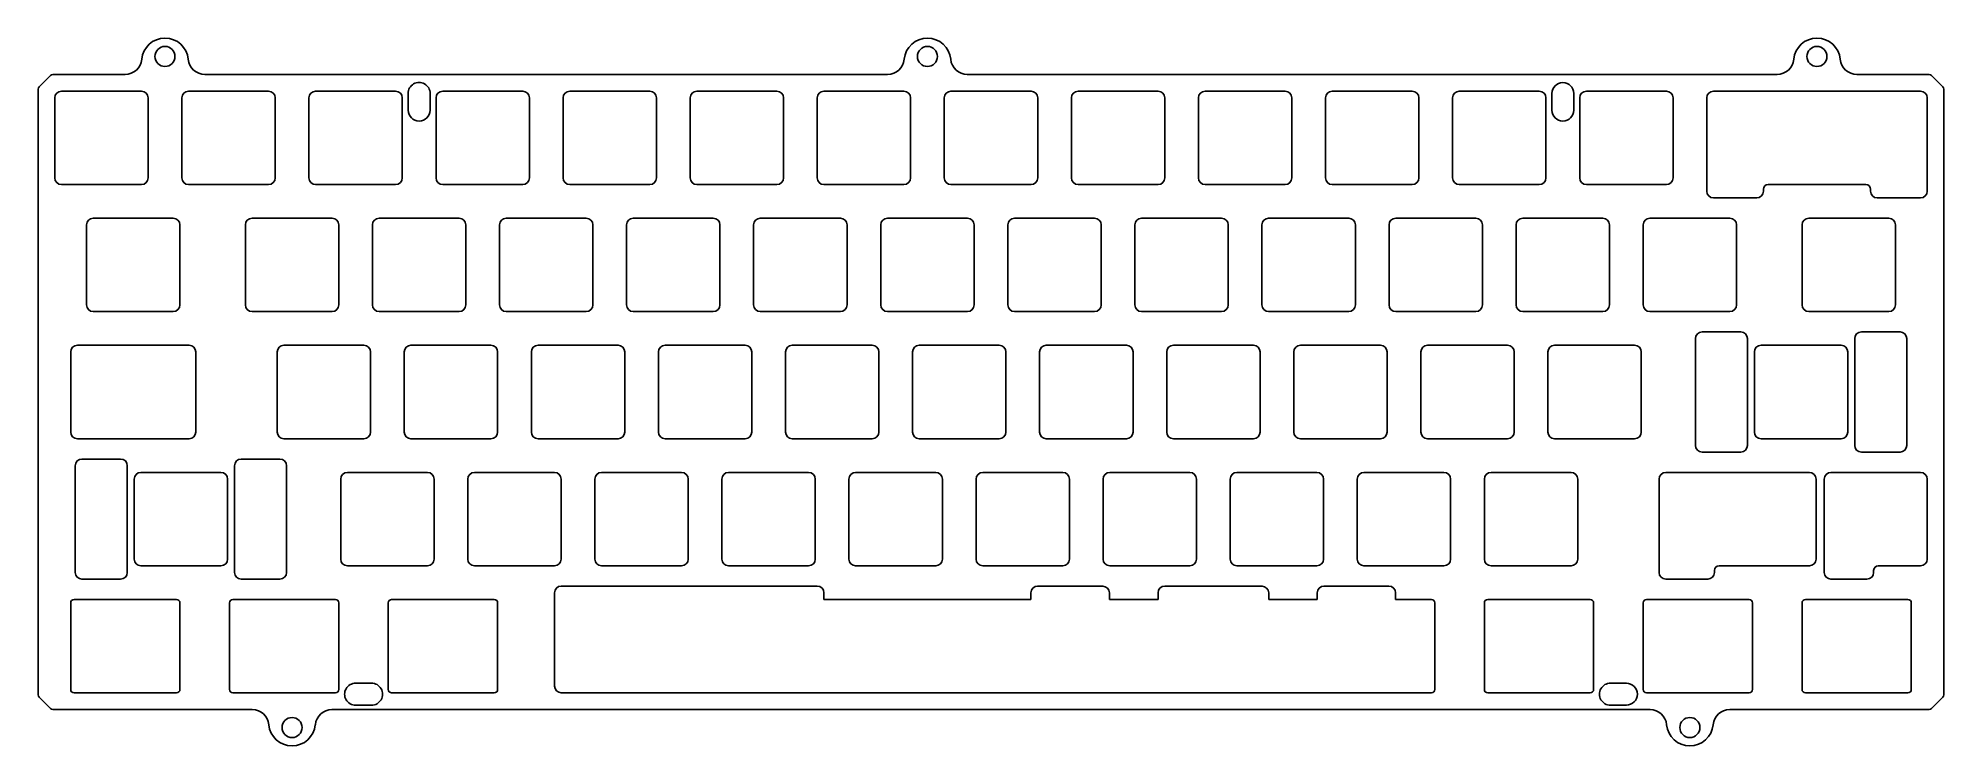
# Model space of a CAD drawing. Extents: x -143 to 143, y 97 to 203.
import ezdxf

# ---------------------------------------------------------------- set-up
doc = ezdxf.new("R2010")
doc.units = 0
doc.header["$MEASUREMENT"] = 0
doc.linetypes.add('solid', pattern=[0])
doc.layers.get('0').update_dxf_attribs({"color": 1, "linetype": 'solid'})

msp = doc.modelspace()

# ---------------------------------------------------------------- linework, layer by layer
at = {"color": 85, "linetype": 'solid', "true_color": 0x58ba48}
for p, q in [((-142.56, 195.89), (-141.14, 197.31)), ((-140.44, 197.6), (-129.8, 197.6)), ((-117.85, 197.6), (-15.5, 197.6)), ((-3.55, 197.6), (117.85, 197.6)), ((129.8, 197.6), (140.44, 197.6)), ((141.14, 197.31), (142.56, 195.89)), ((-142.85, 195.19), (-142.85, 104.81)), ((-139.35, 195.1), (-127.35, 195.1)), ((-120.3, 195.1), (-108.3, 195.1)), ((-101.25, 195.1), (-89.25, 195.1)), ((-87.38, 194.75), (-87.38, 192.25)), ((-84.08, 192.25), (-84.08, 194.75)), ((-82.2, 195.1), (-70.2, 195.1)), ((-63.15, 195.1), (-51.15, 195.1)), ((-44.1, 195.1), (-32.1, 195.1)), ((-25.05, 195.1), (-13.05, 195.1)), ((-6, 195.1), (6, 195.1)), ((13.05, 195.1), (25.05, 195.1)), ((32.1, 195.1), (44.1, 195.1)), ((51.15, 195.1), (63.15, 195.1)), ((70.2, 195.1), (82.2, 195.1)), ((84.08, 194.75), (84.08, 192.25)), ((87.38, 192.25), (87.38, 194.75)), ((89.25, 195.1), (101.25, 195.1)), ((108.3, 195.1), (139.35, 195.1)), ((142.85, 104.81), (142.85, 195.19)), ((-140.35, 194.1), (-140.35, 182.1)), ((-126.35, 194.1), (-126.35, 182.1)), ((-121.3, 194.1), (-121.3, 182.1)), ((-107.3, 194.1), (-107.3, 182.1)), ((-102.25, 194.1), (-102.25, 182.1)), ((-88.25, 194.1), (-88.25, 182.1)), ((-83.2, 194.1), (-83.2, 182.1)), ((-69.2, 194.1), (-69.2, 182.1)), ((-64.15, 194.1), (-64.15, 182.1)), ((-50.15, 194.1), (-50.15, 182.1)), ((-45.1, 194.1), (-45.1, 182.1)), ((-31.1, 194.1), (-31.1, 182.1)), ((-26.05, 194.1), (-26.05, 182.1)), ((-12.05, 194.1), (-12.05, 182.1)), ((-7, 194.1), (-7, 182.1)), ((7, 194.1), (7, 182.1)), ((12.05, 194.1), (12.05, 182.1)), ((26.05, 194.1), (26.05, 182.1)), ((31.1, 194.1), (31.1, 182.1)), ((45.1, 194.1), (45.1, 182.1)), ((50.15, 194.1), (50.15, 182.1)), ((64.15, 194.1), (64.15, 182.1)), ((69.2, 194.1), (69.2, 182.1)), ((83.2, 194.1), (83.2, 182.1)), ((88.25, 194.1), (88.25, 182.1)), ((102.25, 194.1), (102.25, 182.1)), ((107.3, 194.1), (107.3, 180.1)), ((140.35, 194.1), (140.35, 180.1)), ((-139.35, 181.1), (-127.35, 181.1)), ((-120.3, 181.1), (-108.3, 181.1)), ((-101.25, 181.1), (-89.25, 181.1)), ((-82.2, 181.1), (-70.2, 181.1)), ((-63.15, 181.1), (-51.15, 181.1)), ((-44.1, 181.1), (-32.1, 181.1)), ((-25.05, 181.1), (-13.05, 181.1)), ((-6, 181.1), (6, 181.1)), ((13.05, 181.1), (25.05, 181.1)), ((32.1, 181.1), (44.1, 181.1)), ((51.15, 181.1), (63.15, 181.1)), ((70.2, 181.1), (82.2, 181.1)), ((89.25, 181.1), (101.25, 181.1)), ((115.79, 180.4), (115.79, 180.1)), ((116.49, 181.1), (131.16, 181.1)), ((131.86, 180.4), (131.86, 180.1)), ((108.3, 179.1), (114.79, 179.1)), ((132.86, 179.1), (139.35, 179.1)), ((-135.59, 175.05), (-135.59, 163.05)), ((-134.59, 176.05), (-122.59, 176.05)), ((-121.59, 175.05), (-121.59, 163.05)), ((-111.78, 175.05), (-111.78, 163.05)), ((-110.78, 176.05), (-98.78, 176.05)), ((-97.78, 175.05), (-97.78, 163.05)), ((-92.73, 175.05), (-92.73, 163.05)), ((-91.73, 176.05), (-79.73, 176.05)), ((-78.73, 175.05), (-78.73, 163.05)), ((-73.68, 175.05), (-73.68, 163.05)), ((-72.68, 176.05), (-60.68, 176.05)), ((-59.68, 175.05), (-59.68, 163.05)), ((-54.63, 175.05), (-54.63, 163.05)), ((-53.63, 176.05), (-41.63, 176.05)), ((-40.63, 175.05), (-40.63, 163.05)), ((-35.58, 175.05), (-35.58, 163.05)), ((-34.58, 176.05), (-22.58, 176.05)), ((-21.58, 175.05), (-21.58, 163.05)), ((-16.53, 175.05), (-16.53, 163.05)), ((-15.53, 176.05), (-3.53, 176.05)), ((-2.53, 175.05), (-2.53, 163.05)), ((2.52, 175.05), (2.52, 163.05)), ((3.52, 176.05), (15.52, 176.05)), ((16.52, 175.05), (16.52, 163.05)), ((21.57, 175.05), (21.57, 163.05)), ((22.57, 176.05), (34.57, 176.05)), ((35.57, 175.05), (35.57, 163.05)), ((40.62, 175.05), (40.62, 163.05)), ((41.62, 176.05), (53.62, 176.05)), ((54.62, 175.05), (54.62, 163.05)), ((59.67, 175.05), (59.67, 163.05)), ((60.67, 176.05), (72.67, 176.05)), ((73.67, 175.05), (73.67, 163.05)), ((78.72, 175.05), (78.72, 163.05)), ((79.72, 176.05), (91.72, 176.05)), ((92.72, 175.05), (92.72, 163.05)), ((97.77, 175.05), (97.77, 163.05)), ((98.77, 176.05), (110.77, 176.05)), ((111.77, 175.05), (111.77, 163.05)), ((121.59, 175.05), (121.59, 163.05)), ((122.59, 176.05), (134.59, 176.05)), ((135.59, 175.05), (135.59, 163.05)), ((-134.59, 162.05), (-122.59, 162.05)), ((-110.78, 162.05), (-98.78, 162.05)), ((-91.73, 162.05), (-79.73, 162.05)), ((-72.68, 162.05), (-60.68, 162.05)), ((-53.63, 162.05), (-41.63, 162.05)), ((-34.58, 162.05), (-22.58, 162.05)), ((-15.53, 162.05), (-3.53, 162.05)), ((3.52, 162.05), (15.52, 162.05)), ((22.57, 162.05), (34.57, 162.05)), ((41.62, 162.05), (53.62, 162.05)), ((60.67, 162.05), (72.67, 162.05)), ((79.72, 162.05), (91.72, 162.05)), ((98.77, 162.05), (110.77, 162.05)), ((122.59, 162.05), (134.59, 162.05)), ((105.61, 158), (105.61, 142)), ((106.61, 159), (112.41, 159)), ((113.41, 158), (113.41, 142)), ((129.48, 158), (129.48, 142)), ((130.48, 159), (136.28, 159)), ((137.28, 158), (137.28, 142)), ((-137.97, 156), (-137.97, 144)), ((-136.97, 157), (-120.21, 157)), ((-119.21, 156), (-119.21, 144)), ((-107.01, 156), (-107.01, 144)), ((-106.01, 157), (-94.01, 157)), ((-93.01, 156), (-93.01, 144)), ((-87.96, 144), (-87.96, 156)), ((-86.96, 157), (-74.96, 157)), ((-73.96, 156), (-73.96, 144)), ((-68.91, 156), (-68.91, 144)), ((-67.91, 157), (-55.91, 157)), ((-54.91, 156), (-54.91, 144)), ((-49.86, 156), (-49.86, 144)), ((-48.86, 157), (-36.86, 157)), ((-35.86, 156), (-35.86, 144)), ((-30.81, 156), (-30.81, 144)), ((-29.81, 157), (-17.81, 157)), ((-16.81, 156), (-16.81, 144)), ((-11.76, 144), (-11.76, 156)), ((-10.76, 157), (1.24, 157)), ((2.24, 156), (2.24, 144)), ((7.29, 156), (7.29, 144)), ((8.29, 157), (20.29, 157)), ((21.29, 156), (21.29, 144)), ((26.34, 156), (26.34, 144)), ((27.34, 157), (39.34, 157)), ((40.34, 156), (40.34, 144)), ((45.39, 156), (45.39, 144)), ((46.39, 157), (58.39, 157)), ((59.39, 156), (59.39, 144)), ((64.44, 144), (64.44, 156)), ((65.44, 157), (77.44, 157)), ((78.44, 156), (78.44, 144)), ((83.49, 156), (83.49, 144)), ((84.49, 157), (96.49, 157)), ((97.49, 156), (97.49, 144)), ((114.44, 156), (114.44, 144)), ((115.44, 157), (127.44, 157)), ((128.44, 156), (128.44, 144)), ((-136.97, 143), (-120.21, 143)), ((-106.01, 143), (-94.01, 143)), ((-74.96, 143), (-86.96, 143)), ((-67.91, 143), (-55.91, 143)), ((-48.86, 143), (-36.86, 143)), ((-29.81, 143), (-17.81, 143)), ((1.24, 143), (-10.76, 143)), ((8.29, 143), (20.29, 143)), ((27.34, 143), (39.34, 143)), ((46.39, 143), (58.39, 143)), ((77.44, 143), (65.44, 143)), ((84.49, 143), (96.49, 143)), ((115.44, 143), (127.44, 143)), ((106.61, 141), (112.41, 141)), ((130.48, 141), (136.28, 141)), ((-137.28, 138.95), (-137.28, 122.95)), ((-136.28, 139.95), (-130.48, 139.95)), ((-129.48, 138.95), (-129.48, 122.95)), ((-127.44, 137.95), (-115.44, 137.95)), ((-113.41, 138.95), (-113.41, 122.95)), ((-112.41, 139.95), (-106.61, 139.95)), ((-105.61, 138.95), (-105.61, 122.95)), ((-96.49, 137.95), (-84.49, 137.95)), ((-77.44, 137.95), (-65.44, 137.95)), ((-58.39, 137.95), (-46.39, 137.95)), ((-39.34, 137.95), (-27.34, 137.95)), ((-20.29, 137.95), (-8.29, 137.95)), ((-1.24, 137.95), (10.76, 137.95)), ((17.81, 137.95), (29.81, 137.95)), ((36.86, 137.95), (48.86, 137.95)), ((55.91, 137.95), (67.91, 137.95)), ((74.96, 137.95), (86.96, 137.95)), ((101.16, 137.95), (122.68, 137.95)), ((125.92, 137.95), (139.35, 137.95)), ((-128.44, 136.95), (-128.44, 124.95)), ((-114.44, 136.95), (-114.44, 124.95)), ((-97.49, 136.95), (-97.49, 124.95)), ((-83.49, 136.95), (-83.49, 124.95)), ((-78.44, 136.95), (-78.44, 124.95)), ((-64.44, 136.95), (-64.44, 124.95)), ((-59.39, 136.95), (-59.39, 124.95)), ((-45.39, 136.95), (-45.39, 124.95)), ((-40.34, 136.95), (-40.34, 124.95)), ((-26.34, 136.95), (-26.34, 124.95)), ((-21.29, 136.95), (-21.29, 124.95)), ((-7.29, 136.95), (-7.29, 124.95)), ((-2.24, 136.95), (-2.24, 124.95)), ((11.76, 136.95), (11.76, 124.95)), ((16.81, 136.95), (16.81, 124.95)), ((30.81, 136.95), (30.81, 124.95)), ((35.86, 136.95), (35.86, 124.95)), ((49.86, 136.95), (49.86, 124.95)), ((54.91, 136.95), (54.91, 124.95)), ((68.91, 136.95), (68.91, 124.95)), ((73.96, 136.95), (73.96, 124.95)), ((87.96, 136.95), (87.96, 124.95)), ((100.16, 136.95), (100.16, 122.95)), ((123.68, 136.95), (123.68, 124.95)), ((124.92, 136.95), (124.92, 122.95)), ((140.35, 136.95), (140.35, 124.95)), ((-127.44, 123.95), (-115.44, 123.95)), ((-96.49, 123.95), (-84.49, 123.95)), ((-77.44, 123.95), (-65.44, 123.95)), ((-58.39, 123.95), (-46.39, 123.95)), ((-39.34, 123.95), (-27.34, 123.95)), ((-20.29, 123.95), (-8.29, 123.95)), ((-1.24, 123.95), (10.76, 123.95)), ((17.81, 123.95), (29.81, 123.95)), ((36.86, 123.95), (48.86, 123.95)), ((55.91, 123.95), (67.91, 123.95)), ((74.96, 123.95), (86.96, 123.95)), ((108.44, 123.25), (108.44, 122.95)), ((109.14, 123.95), (122.68, 123.95)), ((132.32, 123.25), (132.32, 122.95)), ((133.02, 123.95), (139.35, 123.95)), ((-136.28, 121.95), (-130.48, 121.95)), ((-112.41, 121.95), (-106.61, 121.95)), ((101.16, 121.95), (107.44, 121.95)), ((125.92, 121.95), (131.32, 121.95)), ((-92.87, 106.35), (-95.25, 106.35)), ((95.25, 106.35), (92.87, 106.35)), ((-142.56, 104.11), (-141.14, 102.69)), ((-95.25, 103.05), (-92.87, 103.05)), ((92.87, 103.05), (95.25, 103.05)), ((141.14, 102.69), (142.56, 104.11)), ((-110.75, 102.4), (-140.44, 102.4)), ((-98.8, 102.4), (98.8, 102.4)), ((140.44, 102.4), (110.75, 102.4))]:
    msp.add_line(p, q, dxfattribs=at)
at = {"color": 85, "linetype": 'Continuous', "lineweight": 25, "true_color": 0x58ba48}
for p, q in [((-64.44, 120.9), (-26.04, 120.9)), ((6.99, 120.9), (16.76, 120.9)), ((26.04, 120.9), (40.63, 120.9)), ((49.92, 120.9), (59.65, 120.9)), ((-137.97, 118.4), (-137.97, 105.4)), ((-137.47, 118.9), (-122.09, 118.9)), ((-121.59, 118.4), (-121.59, 105.4)), ((-114.16, 118.4), (-114.16, 105.4)), ((-113.66, 118.9), (-98.27, 118.9)), ((-97.78, 118.4), (-97.78, 105.4)), ((-90.35, 118.4), (-90.35, 105.4)), ((-89.85, 118.9), (-74.46, 118.9)), ((-73.96, 118.4), (-73.96, 105.4)), ((-65.44, 105.9), (-65.44, 119.9)), ((-25.04, 118.9), (-25.04, 119.9)), ((-22.67, 118.9), (-25.04, 118.9)), ((-22.67, 118.9), (-17.9, 118.9)), ((-17.9, 118.9), (5.99, 118.9)), ((5.99, 118.9), (5.99, 119.9)), ((17.76, 118.9), (17.76, 119.9)), ((25.04, 119.9), (25.04, 118.9)), ((41.63, 118.9), (41.63, 119.9)), ((48.92, 118.9), (41.63, 118.9)), ((48.92, 119.9), (48.92, 118.9)), ((60.65, 118.9), (60.65, 119.9)), ((60.65, 118.9), (66.03, 118.9)), ((66.53, 118.4), (66.53, 105.4)), ((73.96, 118.4), (73.96, 105.4)), ((74.46, 118.9), (89.84, 118.9)), ((90.34, 118.4), (90.34, 105.4)), ((97.77, 118.4), (97.77, 105.4)), ((98.28, 118.9), (113.66, 118.9)), ((114.16, 118.4), (114.16, 105.4)), ((121.59, 118.4), (121.59, 105.4)), ((122.09, 118.9), (137.47, 118.9)), ((137.97, 118.4), (137.97, 105.4)), ((-137.47, 104.9), (-122.09, 104.9)), ((-113.66, 104.9), (-98.27, 104.9)), ((-89.85, 104.9), (-74.46, 104.9)), ((-64.44, 104.9), (-22.67, 104.9)), ((-22.67, 104.9), (-9.67, 104.9)), ((6.99, 104.9), (40.63, 104.9)), ((40.63, 104.9), (55.9, 104.9)), ((55.9, 104.9), (59.65, 104.9)), ((59.65, 104.9), (65.53, 104.9)), ((65.53, 104.9), (66.03, 104.9)), ((74.46, 104.9), (89.84, 104.9)), ((98.28, 104.9), (113.66, 104.9)), ((122.09, 104.9), (137.47, 104.9))]:
    msp.add_line(p, q, dxfattribs=at)
at = {"color": 85, "linetype": 'Continuous', "lineweight": 25, "true_color": 0x58ba48, "flags": 128}
for points in [[(17.76, 118.9), (21.84, 118.9), (25.04, 118.9)], [(-9.67, 104.9), (-0.34, 104.9), (6.99, 104.9)]]:
    msp.add_lwpolyline(points, dxfattribs=at)
at = {"color": 85, "linetype": 'solid', "true_color": 0x58ba48}
for centre in [(-123.83, 200.3), (-9.53, 200.3), (123.82, 200.3), (-104.78, 99.7), (104.77, 99.7)]:
    msp.add_circle(centre, 1.5, dxfattribs=at)
for centre, radius, start, end in [((-123.83, 199.55), 3.5, 5.2595, 174.7405), ((-9.53, 199.55), 3.5, 5.2595, 174.7405), ((123.82, 199.55), 3.5, 5.2595, 174.7405), ((-140.44, 196.6), 1, 90, 135), ((-129.8, 200.1), 2.5, 270, 354.7405), ((-117.85, 200.1), 2.5, 185.2595, 270), ((-15.5, 200.1), 2.5, 270, 354.7405), ((-3.55, 200.1), 2.5, 185.2595, 270), ((117.85, 200.1), 2.5, 270, 354.7405), ((129.8, 200.1), 2.5, 185.2595, 270), ((140.44, 196.6), 1, 45, 90), ((-141.85, 195.19), 1, 135, 180), ((-139.35, 194.1), 1, 90, 180), ((-127.35, 194.1), 1, 360, 450), ((-120.3, 194.1), 1, 90, 180), ((-108.3, 194.1), 1, 0, 90), ((-101.25, 194.1), 1, 90, 180), ((-89.25, 194.1), 1, 0, 90), ((-85.73, 194.75), 1.65, 359.9146, 540.1045), ((-82.2, 194.1), 1, 90, 180), ((-70.2, 194.1), 1, 0, 90), ((-63.15, 194.1), 1, 90, 180), ((-51.15, 194.1), 1, 0, 90), ((-44.1, 194.1), 1, 90, 180), ((-32.1, 194.1), 1, 0, 90), ((-25.05, 194.1), 1, 90, 180), ((-13.05, 194.1), 1, 0, 90), ((-6, 194.1), 1, 90, 180), ((6, 194.1), 1, 0, 90), ((13.05, 194.1), 1, 90, 180), ((25.05, 194.1), 1, 0, 90), ((32.1, 194.1), 1, 90, 180), ((44.1, 194.1), 1, 0, 90), ((51.15, 194.1), 1, 90, 180), ((63.15, 194.1), 1, 0, 90), ((70.2, 194.1), 1, 90, 180), ((82.2, 194.1), 1, 0, 90), ((85.73, 194.75), 1.65, 0.1045, 180.0854), ((89.25, 194.1), 1, 90, 180), ((101.25, 194.1), 1, 0, 90), ((108.3, 194.1), 1, 90, 180), ((139.35, 194.1), 1, 0, 90), ((141.85, 195.19), 1, 360, 405), ((-85.73, 192.25), 1.65, 180.1045, 359.9146), ((85.73, 192.25), 1.65, 180.0854, 359.8955), ((-139.35, 182.1), 1, 180, 270), ((-127.35, 182.1), 1, 270, 360), ((-120.3, 182.1), 1, 180, 270), ((-108.3, 182.1), 1, 270, 360), ((-101.25, 182.1), 1, 180, 270), ((-89.25, 182.1), 1, 270, 360), ((-82.2, 182.1), 1, 180, 270), ((-70.2, 182.1), 1, 270, 360), ((-63.15, 182.1), 1, 180, 270), ((-51.15, 182.1), 1, 270, 360), ((-44.1, 182.1), 1, 180, 270), ((-32.1, 182.1), 1, 270, 360), ((-25.05, 182.1), 1, 180, 270), ((-13.05, 182.1), 1, 270, 360), ((-6, 182.1), 1, 180, 270), ((6, 182.1), 1, 270, 360), ((13.05, 182.1), 1, 180, 270), ((25.05, 182.1), 1, 270, 360), ((32.1, 182.1), 1, 180, 270), ((44.1, 182.1), 1, 270, 360), ((51.15, 182.1), 1, 180, 270), ((63.15, 182.1), 1, 270, 360), ((70.2, 182.1), 1, 180, 270), ((82.2, 182.1), 1, 270, 360), ((89.25, 182.1), 1, 180, 270), ((101.25, 182.1), 1, 270, 360), ((108.3, 180.1), 1, 180, 270), ((114.79, 180.1), 1, 270, 360), ((116.49, 180.4), 0.7, 90, 180), ((131.16, 180.4), 0.7, 0, 90), ((132.86, 180.1), 1, 180, 270), ((139.35, 180.1), 1, 270, 360), ((-134.59, 175.05), 1, 90, 180), ((-122.59, 175.05), 1, 0, 90), ((-110.78, 175.05), 1, 90, 180), ((-98.78, 175.05), 1, 0, 90), ((-91.73, 175.05), 1, 90, 180), ((-79.73, 175.05), 1, 0, 90), ((-72.68, 175.05), 1, 90, 180), ((-60.68, 175.05), 1, 0, 90), ((-53.63, 175.05), 1, 90, 180), ((-41.63, 175.05), 1, 0, 90), ((-34.58, 175.05), 1, 90, 180), ((-22.58, 175.05), 1, 0, 90), ((-15.53, 175.05), 1, 90, 180), ((-3.53, 175.05), 1, 0, 90), ((3.52, 175.05), 1, 90, 180), ((15.52, 175.05), 1, 0, 90), ((22.57, 175.05), 1, 90, 180), ((34.57, 175.05), 1, 0, 90), ((41.62, 175.05), 1, 90, 180), ((53.62, 175.05), 1, 0, 90), ((60.67, 175.05), 1, 90, 180), ((72.67, 175.05), 1, 0, 90), ((79.72, 175.05), 1, 90, 180), ((91.72, 175.05), 1, 0, 90), ((98.77, 175.05), 1, 90, 180), ((110.77, 175.05), 1, 0, 90), ((122.59, 175.05), 1, 90, 180), ((134.59, 175.05), 1, 0, 90), ((-134.59, 163.05), 1, 180, 270), ((-122.59, 163.05), 1, 270, 360), ((-110.78, 163.05), 1, 180, 270), ((-98.78, 163.05), 1, 270, 360), ((-91.73, 163.05), 1, 180, 270), ((-79.73, 163.05), 1, 270, 360), ((-72.68, 163.05), 1, 180, 270), ((-60.68, 163.05), 1, 270, 360), ((-53.63, 163.05), 1, 180, 270), ((-41.63, 163.05), 1, 270, 360), ((-34.58, 163.05), 1, 180, 270), ((-22.58, 163.05), 1, 270, 360), ((-15.53, 163.05), 1, 180, 270), ((-3.53, 163.05), 1, 270, 360), ((3.52, 163.05), 1, 180, 270), ((15.52, 163.05), 1, 270, 360), ((22.57, 163.05), 1, 180, 270), ((34.57, 163.05), 1, 270, 360), ((41.62, 163.05), 1, 180, 270), ((53.62, 163.05), 1, 270, 360), ((60.67, 163.05), 1, 180, 270), ((72.67, 163.05), 1, 270, 360), ((79.72, 163.05), 1, 180, 270), ((91.72, 163.05), 1, 270, 360), ((98.77, 163.05), 1, 180, 270), ((110.77, 163.05), 1, 270, 360), ((122.59, 163.05), 1, 180, 270), ((134.59, 163.05), 1, 270, 360), ((106.61, 158), 1, 90, 180), ((112.41, 158), 1, 0, 90), ((130.48, 158), 1, 90, 180), ((136.28, 158), 1, 0, 90), ((-136.97, 156), 1, 90, 180), ((-120.21, 156), 1, 0, 90), ((-106.01, 156), 1, 90, 180), ((-94.01, 156), 1, 0, 90), ((-86.96, 156), 1, 90, 180), ((-74.96, 156), 1, 360, 450), ((-67.91, 156), 1, 90, 180), ((-55.91, 156), 1, 0, 90), ((-48.86, 156), 1, 90, 180), ((-36.86, 156), 1, 0, 90), ((-29.81, 156), 1, 90, 180), ((-17.81, 156), 1, 0, 90), ((-10.76, 156), 1, 90, 180), ((1.24, 156), 1, 360, 450), ((8.29, 156), 1, 90, 180), ((20.29, 156), 1, 0, 90), ((27.34, 156), 1, 90, 180), ((39.34, 156), 1, 0, 90), ((46.39, 156), 1, 90, 180), ((58.39, 156), 1, 0, 90), ((65.44, 156), 1, 90, 180), ((77.44, 156), 1, 360, 450), ((84.49, 156), 1, 90, 180), ((96.49, 156), 1, 0, 90), ((115.44, 156), 1, 90, 180), ((127.44, 156), 1, 0, 90), ((-136.97, 144), 1, 180, 270), ((-120.21, 144), 1, 270, 360), ((-106.01, 144), 1, 180, 270), ((-94.01, 144), 1, 270, 360), ((-86.96, 144), 1, 180, 270), ((-74.96, 144), 1, 270, 360), ((-67.91, 144), 1, 180, 270), ((-55.91, 144), 1, 270, 360), ((-48.86, 144), 1, 180, 270), ((-36.86, 144), 1, 270, 360), ((-29.81, 144), 1, 180, 270), ((-17.81, 144), 1, 270, 360), ((-10.76, 144), 1, 180, 270), ((1.24, 144), 1, 270, 360), ((8.29, 144), 1, 180, 270), ((20.29, 144), 1, 270, 360), ((27.34, 144), 1, 180, 270), ((39.34, 144), 1, 270, 360), ((46.39, 144), 1, 180, 270), ((58.39, 144), 1, 270, 360), ((65.44, 144), 1, 180, 270), ((77.44, 144), 1, 270, 360), ((84.49, 144), 1, 180, 270), ((96.49, 144), 1, 270, 360), ((115.44, 144), 1, 180, 270), ((127.44, 144), 1, 270, 360), ((106.61, 142), 1, 180, 270), ((112.41, 142), 1, 270, 360), ((130.48, 142), 1, 180, 270), ((136.28, 142), 1, 270, 360), ((-136.28, 138.95), 1, 90, 180), ((-130.48, 138.95), 1, 360, 450), ((-127.44, 136.95), 1, 90, 180), ((-115.44, 136.95), 1, 0, 90), ((-112.41, 138.95), 1, 90, 180), ((-106.61, 138.95), 1, 360, 450), ((-96.49, 136.95), 1, 90, 180), ((-84.49, 136.95), 1, 0, 90), ((-77.44, 136.95), 1, 90, 180), ((-65.44, 136.95), 1, 0, 90), ((-58.39, 136.95), 1, 90, 180), ((-46.39, 136.95), 1, 0, 90), ((-39.34, 136.95), 1, 90, 180), ((-27.34, 136.95), 1, 0, 90), ((-20.29, 136.95), 1, 90, 180), ((-8.29, 136.95), 1, 0, 90), ((-1.24, 136.95), 1, 90, 180), ((10.76, 136.95), 1, 0, 90), ((17.81, 136.95), 1, 90, 180), ((29.81, 136.95), 1, 0, 90), ((36.86, 136.95), 1, 90, 180), ((48.86, 136.95), 1, 0, 90), ((55.91, 136.95), 1, 90, 180), ((67.91, 136.95), 1, 0, 90), ((74.96, 136.95), 1, 90, 180), ((86.96, 136.95), 1, 0, 90), ((101.16, 136.95), 1, 90, 180), ((122.68, 136.95), 1, 0, 90), ((125.92, 136.95), 1, 90, 180), ((139.35, 136.95), 1, 0, 90), ((-136.28, 122.95), 1, 180, 270), ((-130.48, 122.95), 1, 270, 360), ((-127.44, 124.95), 1, 180, 270), ((-115.44, 124.95), 1, 270, 360), ((-112.41, 122.95), 1, 180, 270), ((-106.61, 122.95), 1, 270, 360), ((-96.49, 124.95), 1, 180, 270), ((-84.49, 124.95), 1, 270, 360), ((-77.44, 124.95), 1, 180, 270), ((-65.44, 124.95), 1, 270, 360), ((-58.39, 124.95), 1, 180, 270), ((-46.39, 124.95), 1, 270, 360), ((-39.34, 124.95), 1, 180, 270), ((-27.34, 124.95), 1, 270, 360), ((-20.29, 124.95), 1, 180, 270), ((-8.29, 124.95), 1, 270, 360), ((-1.24, 124.95), 1, 180, 270), ((10.76, 124.95), 1, 270, 360), ((17.81, 124.95), 1, 180, 270), ((29.81, 124.95), 1, 270, 360), ((36.86, 124.95), 1, 180, 270), ((48.86, 124.95), 1, 270, 360), ((55.91, 124.95), 1, 180, 270), ((67.91, 124.95), 1, 270, 360), ((74.96, 124.95), 1, 180, 270), ((86.96, 124.95), 1, 270, 360), ((101.16, 122.95), 1, 180, 270), ((107.44, 122.95), 1, 270, 360), ((109.14, 123.25), 0.7, 90, 180), ((122.68, 124.95), 1, 270, 360), ((125.92, 122.95), 1, 180, 270), ((131.32, 122.95), 1, 270, 360), ((133.02, 123.25), 0.7, 90, 180), ((139.35, 124.95), 1, 270, 360), ((-95.25, 104.7), 1.65, 89.9449, 270), ((-92.87, 104.7), 1.65, 270, 450.0551), ((92.87, 104.7), 1.65, 89.9449, 270), ((95.25, 104.7), 1.65, 270, 449.9449), ((-141.85, 104.81), 1, 180, 225), ((141.85, 104.81), 1, 315, 360), ((-140.44, 103.4), 1, 225, 270), ((-110.75, 99.9), 2.5, 5.2595, 90), ((-104.78, 100.45), 3.5, 185.2595, 354.7405), ((-98.8, 99.9), 2.5, 90, 174.7405), ((98.8, 99.9), 2.5, 5.2595, 90), ((104.77, 100.45), 3.5, 185.2595, 354.7405), ((110.75, 99.9), 2.5, 90, 174.7405), ((140.44, 103.4), 1, 270, 315)]:
    msp.add_arc(centre, radius, start, end, dxfattribs=at)
at = {"color": 85, "linetype": 'Continuous', "lineweight": 25, "true_color": 0x58ba48}
for centre, radius, start, end in [((-26.04, 119.9), 1, 0, 90), ((26.04, 119.9), 1, 90, 180), ((49.92, 119.9), 1, 90, 180), ((-137.47, 118.4), 0.5, 90, 180), ((-122.09, 118.4), 0.5, 0, 90), ((-113.66, 118.4), 0.5, 90, 180), ((-98.27, 118.4), 0.5, 0, 90), ((-89.85, 118.4), 0.5, 90, 180), ((-74.46, 118.4), 0.5, 0, 90), ((66.03, 118.4), 0.5, 0, 90), ((74.46, 118.4), 0.5, 90, 180), ((89.84, 118.4), 0.5, 0, 90), ((98.28, 118.4), 0.5, 90, 180), ((113.66, 118.4), 0.5, 0, 90), ((122.09, 118.4), 0.5, 90, 180), ((137.47, 118.4), 0.5, 0, 90), ((-137.47, 105.4), 0.5, 180, 270), ((-122.09, 105.4), 0.5, 270, 0), ((-113.66, 105.4), 0.5, 180, 270), ((-98.27, 105.4), 0.5, 270, 0), ((-89.85, 105.4), 0.5, 180, 270), ((-74.46, 105.4), 0.5, 270, 0), ((66.03, 105.4), 0.5, 270, 0), ((74.46, 105.4), 0.5, 180, 270), ((89.84, 105.4), 0.5, 270, 0), ((98.28, 105.4), 0.5, 180, 270), ((113.66, 105.4), 0.5, 270, 0), ((122.09, 105.4), 0.5, 180, 270), ((137.47, 105.4), 0.5, 270, 0)]:
    msp.add_arc(centre, radius, start, end, dxfattribs=at)
for points in [[(-65.44, 119.9), (-65.44, 120.43), (-64.97, 120.9), (-64.44, 120.9)], [(5.99, 119.9), (5.99, 120.43), (6.46, 120.9), (6.99, 120.9)], [(16.76, 120.9), (17.27, 120.9), (17.76, 120.41), (17.76, 119.9)], [(40.63, 120.9), (41.14, 120.9), (41.63, 120.41), (41.63, 119.9)], [(59.65, 120.9), (60.18, 120.9), (60.65, 120.43), (60.65, 119.9)], [(-64.44, 104.9), (-64.95, 104.9), (-65.44, 105.39), (-65.44, 105.9)]]:
    msp.add_open_spline(points, degree=3, dxfattribs=at)

doc.saveas('drawing.dxf')
